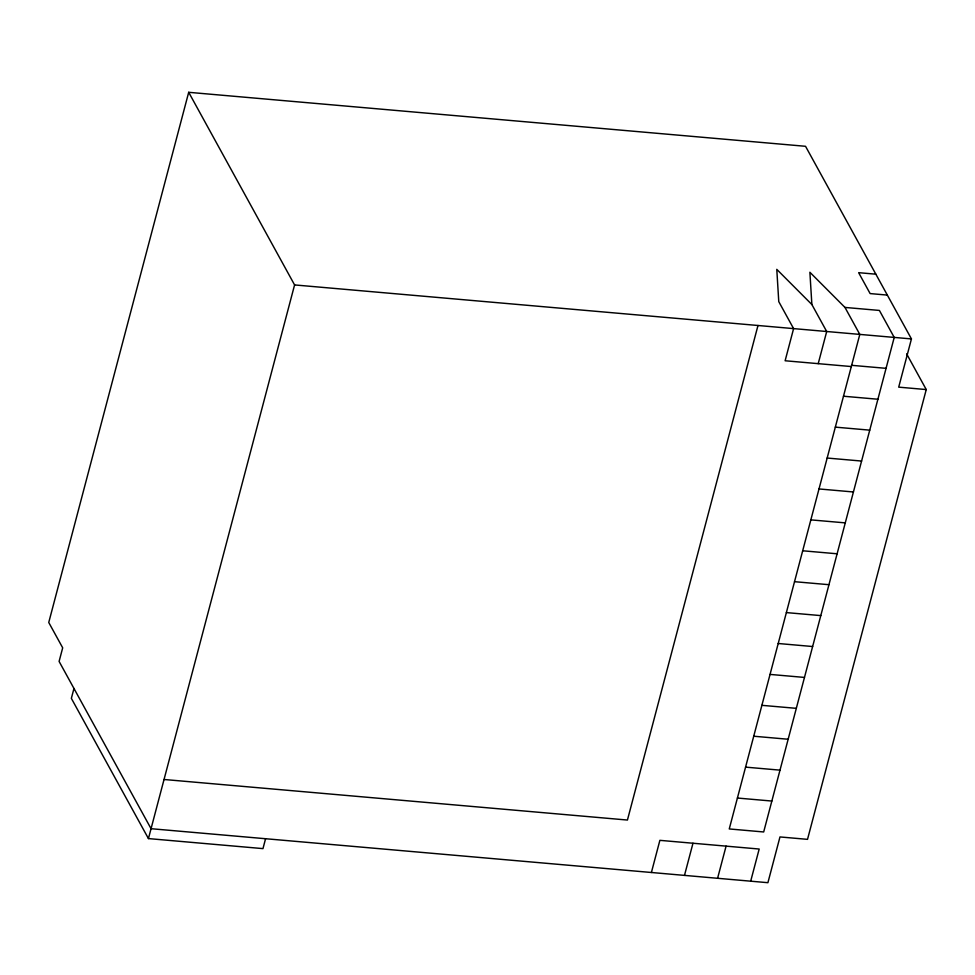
<?xml version="1.0" encoding="UTF-8"?>
<svg xmlns="http://www.w3.org/2000/svg" width="975" height="975" viewBox="0 0 975 975"><rect width="100%" height="100%" fill="white"/><g stroke="black" fill="none" stroke-linecap="round" stroke-linejoin="round"><path stroke-width="1.46" d="M926.25 389.561L898.706 387.148L911.442 338.922L805.545 146.299L188.699 92.308L48.75 622.477L62.692 647.827L59.097 661.428L151.052 828.701L767.91 882.692L779.976 836.94L807.519 839.353L926.25 389.561L906.64 353.876M73.966 688.472L71.358 698.368L148.444 838.585L262.97 848.616L265.578 838.719M148.444 838.585L294.584 284.932L188.699 92.308M757.989 325.492L627.437 820.048L164.044 779.488M651.398 872.491L659.88 840.34L759.184 849.03L750.689 881.181M818.22 363.651L826.703 331.512L811.87 304.529L776.783 269.356L778.769 301.641L793.601 328.612L785.119 360.762L851.321 366.551M684.487 875.392L692.981 843.241M717.588 878.28L726.082 846.142M875.842 274.182L858.634 272.671L870.127 293.585L887.335 295.084M844.972 307.43L879.401 310.44L894.221 337.423L763.681 831.967L729.251 828.945L859.804 334.413L844.972 307.43L809.884 272.257L811.87 304.529M294.584 284.932L911.442 338.922M851.638 365.32L886.068 368.331M843.485 396.228L877.914 399.238M835.331 427.135L869.749 430.146M827.166 458.043L861.595 461.053M819.012 488.95L853.43 491.973M810.847 519.87L845.276 522.88M802.693 550.778L837.111 553.788M794.527 581.685L828.957 584.695M786.374 612.592L820.792 615.603M778.208 643.5L812.638 646.523M770.055 674.408L804.473 677.43M761.889 705.327L796.319 708.338M753.724 736.223L788.153 739.245M745.57 767.13L779.988 770.14M737.405 798.037L771.834 801.048"/></g></svg>
